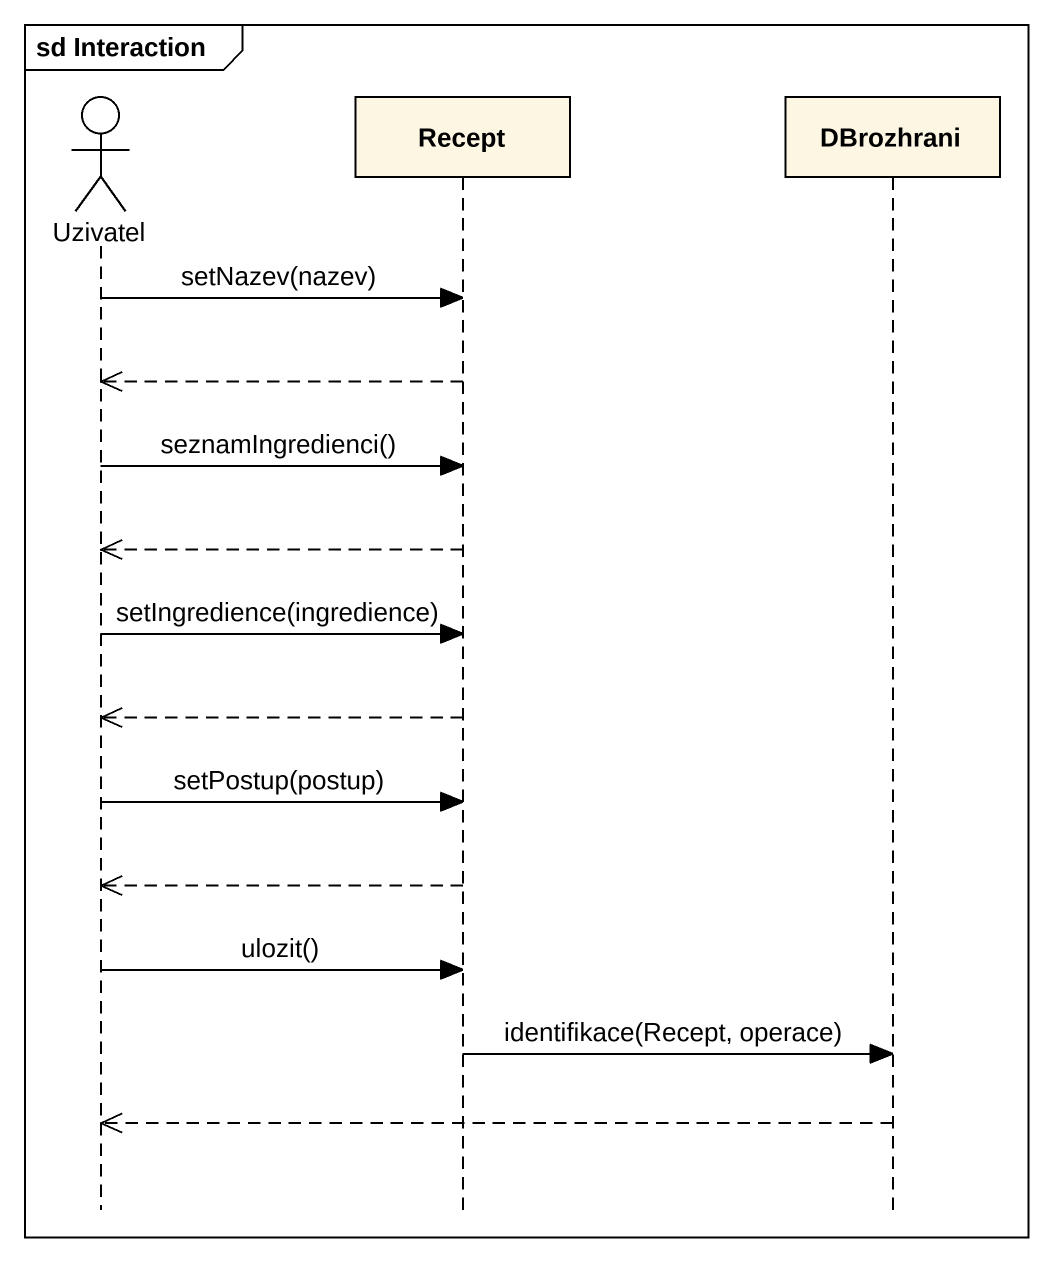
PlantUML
@startuml
mainframe sd Interaction
hide footbox
actor Uzivatel
participant Recept
participant DBrozhrani

Uzivatel -> Recept : setNazev(nazev)
Recept -->> Uzivatel
Uzivatel -> Recept : seznamIngredienci()
Recept -->> Uzivatel
Uzivatel -> Recept : setIngredience(ingredience)
Recept -->> Uzivatel
Uzivatel -> Recept : setPostup(postup)
Recept -->> Uzivatel
Uzivatel -> Recept : ulozit()
Recept -> DBrozhrani : identifikace(Recept, operace)
DBrozhrani -->> Uzivatel
@enduml
